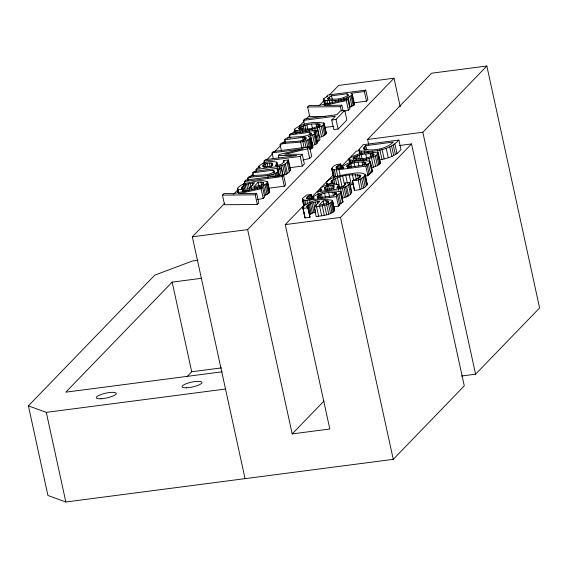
<?xml version="1.0" encoding="UTF-8"?>
<svg xmlns="http://www.w3.org/2000/svg" width="568" height="568" viewBox="0 0 568 568"><rect width="100%" height="100%" fill="white"/><g stroke="black" fill="none" stroke-linecap="round" stroke-linejoin="round"><path stroke-width="0.85" d="M295.161 133.061L294.458 129.213C302.268 123.078 314.757 121.112 324.207 123.291L326.309 133.558L323.341 135.993L319.365 137.555L317.264 127.928L322.645 125.542L324.207 123.923L324.207 123.291M349.639 163.073L348.887 158.983C356.597 152.92 368.944 150.974 378.281 153.126L380.361 163.279L377.429 165.686L371.025 167.943M339.444 204.523L342.994 201.938L340.843 191.849C332.088 189.833 320.586 191.416 313.231 196.911L313.202 197.451L314.473 198.26L309.255 198.857L306.443 198.31L307.842 196.542L311.25 194.49L312.194 198.821M343.001 168.746L342.653 166.474C350.009 160.978 361.511 159.395 370.265 161.411L372.409 171.5L370.414 173.332L368.092 174.468L369.165 174.397L367.084 164.876L366.012 164.947L369.917 162.618L370.265 161.411M317.285 196.485L318.194 197.778L332.919 195.861L336.221 193.809L336.512 192.935C330.427 191.856 322.283 192.481 317.285 196.485L317.661 198.218M326.564 182.882L326.664 182.087C331.471 176.534 339.671 175.91 346.402 174.298C352.444 173.943 359.608 171.238 365.188 174.362L367.283 184.728C364.386 188.675 359.161 190.195 354.475 190.337L352.394 180.816L358.841 177.969L360.439 176.747L360.801 175.526C351.301 173.815 338.4 175.086 330.903 181.632L331.236 182.442L332.954 183.244L327.175 184.096L326.564 182.882L327.132 185.48M303.731 206.177L302.368 198.559L306.542 195.101L311.25 194.49M333.721 178.338L331.648 168.817C332.884 165.302 337.278 164.031 340.672 164.053L341.616 168.384M238.382 193.12C234.52 186.872 242.742 184.089 247.364 182.967C253.839 181.923 261.337 179.112 267.592 181.817L269.708 192.105L267.074 194.391L263.772 195.74M302.687 207.348C309.425 199.844 323.128 198.296 332.536 200.419L334.623 210.586C330.1 215.563 322.383 215.442 316.213 216.621L314.132 207.1L319.72 201.321C315.375 202.236 309.752 202.336 306.883 206.198L307.899 207.774L302.971 208.421L302.687 207.348L305.051 217.942L310.05 217.217L307.423 205.332M256.395 171.032L256.047 169.42L274.614 167.006C279.584 166.154 286.478 165.416 288.43 159.935L283.794 160.538L283.801 161.773C282.246 164.883 278.334 165.252 275.274 165.686L276.694 163.676L276.864 162.192C271.177 160.652 263.019 161.93 258.696 166.31L259.043 167.915M281.039 165.721L283.141 175.356C286.116 174.419 289.708 172.885 290.532 169.569L288.43 159.935M318.236 194.334L317.668 191.736L336.022 189.35C340.935 188.505 347.751 187.774 349.682 182.364L345.096 182.96L345.103 184.174C343.569 187.248 339.7 187.617 336.675 188.043L338.074 186.055L338.251 184.586C332.628 183.066 324.562 184.33 320.288 188.654L320.664 190.386M340.516 188.569L342.589 198.09C346.125 197.195 350.662 195.811 351.755 191.885L349.682 182.364M363.925 147.694L363.563 149.057C372.871 151.329 386.112 149.121 393.375 142.064L365.778 145.656L363.925 147.694L364.493 150.293M360.048 154.496L359.082 149.419L363.129 144.712L398.892 140.055L400.965 149.576C395.889 156.243 387.404 158.365 379.594 159.892M281.487 150.974L280.088 144.549C289.474 141.354 302.673 144.655 310.753 137.79L308.19 136.469L314.054 134.396L315.375 133.054L313.479 131.833L316.49 131.435L317.867 130.015L319.961 139.65L318.591 141.07L316.333 141.368M309.858 149.647L312.854 147.424L310.753 137.79M310.696 135.816L312.798 145.451L316.156 144.023L317.476 142.689L315.375 133.054M237.687 189.911L242.664 189.265L241.641 187.66C244.545 183.762 250.239 183.656 254.627 182.733L248.976 188.583L249.331 190.188M263.019 165.323L262.785 166.417L264.092 167.141L271.625 166.161L272.746 163.35C269.573 162.462 265.703 163.421 263.019 165.323L263.374 166.928M324.569 187.689L324.328 188.768L325.627 189.478L333.068 188.512L334.176 185.736C331.037 184.856 327.218 185.8 324.569 187.689L324.946 189.414M353.829 102.815L366.495 101.161L367.872 99.741L365.771 90.106L327.956 95.033L326.671 96.361L327.85 96.29L324.52 98.03L323.32 99.379L324.541 104.995M333.366 206.823L338.464 206.156L339.742 204.835L337.669 195.314L336.59 195.378L340.495 193.056L340.843 191.849M323.44 99.94C332.749 101.686 344.662 100.344 352.458 94.686L350.882 93.287L364.393 91.526L365.771 90.106M348.908 107.544L354.084 105.037L354.56 104.32L353.864 103.298M347.062 165.515L346.679 166.552L347.616 167.34L362.341 165.423L365.643 163.371L365.934 162.505C359.892 161.227 352.501 162.427 347.062 165.515L347.63 168.114M298.945 127.921L298.654 128.808C305.513 129.838 314.345 129.007 320.068 124.712L320.032 124.314C313.231 123.078 305.066 124.456 298.945 127.921L299.3 129.525M353.317 157.705L353.033 158.578C359.807 159.594 368.54 158.777 374.198 154.531L374.163 154.141C367.432 152.92 359.366 154.283 353.317 157.705L353.701 159.43M327.793 98.378L331.492 95.814L347.048 93.784L348.305 95.083C342.944 99.215 334.303 99.791 327.814 98.768L327.793 98.378L328.141 99.982M248.976 188.583C255.224 187.383 263.034 187.504 267.606 182.47L267.592 181.817M314.132 207.1C320.309 205.921 328.027 206.042 332.543 201.065L332.536 200.419M352.394 180.816C357.087 180.674 362.306 179.147 365.203 175.207L365.188 174.362M348.88 159.608C358.216 161.738 370.57 159.814 378.288 153.75L378.281 153.126M340.672 164.053L337.264 166.104L335.865 167.872L338.677 168.419L343.889 167.823L342.625 167.013M262.586 187.206L261.102 188.739L238.78 193.66L256.658 193.34L258.76 202.975L257.325 204.452L224.559 204.75L222.457 195.115L223.927 193.596L233.789 193.631L262.586 187.206L264.688 196.84L263.204 198.374L257.19 199.695M325.698 116.468L309.759 116.61L307.657 106.976L309.127 105.456L318.989 105.499L347.786 99.066L349.888 108.701L348.404 110.235L344.109 111.179M245.078 184.706L244.375 181.49L245.752 180.07L283.567 175.15L285.661 184.785L284.291 186.205L268.465 188.264M248.23 180.461L247.705 178.047L249.082 176.627C256.821 173.801 267.755 176.918 274.465 171.451L273.009 170.201L252.746 172.835L253.449 176.052M252.746 172.835L254.116 171.415L281.259 167.879L283.013 175.91M256.047 169.42L257.411 168.007L260.3 167.631L258.696 166.31M264.589 163.541L264.063 161.127L265.504 159.636L296.688 155.575L278.306 155.405L278.831 157.812M273.251 158.507L272.029 152.891L273.378 151.493L309.56 146.778L311.662 156.413L309.695 158.451L302.921 160.062M280.088 144.549L281.458 143.129C289.147 140.374 299.833 143.313 306.606 138.216L304.938 137.101L284.717 139.763L285.42 142.973M284.717 139.763L286.087 138.343C293.762 135.567 304.505 138.542 311.236 133.416L309.617 132.337L289.346 134.971L290.049 138.187M289.346 134.971L290.717 133.551L317.867 130.015M303.475 120.359L304.924 118.861L336.831 114.708L340.481 110.93L344.755 110.377L346.856 120.011L338.109 129.057L333.835 129.611L331.733 119.983L335.383 116.206L303.475 120.359L304.349 124.371M399.247 145.543L411.523 143.945L464.276 385.871L393.255 459.342L65.838 501.984L47.939 495.488L28.4 405.864L154.752 275.132L192.644 260.939L197.92 260.25M245.056 478.646L192.325 236.813L224.921 203.095M233.526 194.192L237.836 189.74M242.749 184.65L245.213 182.101M247.059 180.198L248.287 178.92M250.133 177.017L253.207 173.836M255.053 171.927L256.282 170.656M263.048 163.655L264.276 162.384M266.733 159.835L272.271 154.113M274.117 152.203L280.876 145.209M282.722 143.299L285.186 140.75M287.642 138.209L290.106 135.667M291.945 133.757L295.026 130.576M299.329 126.124L304.249 121.034M306.095 119.124L309.78 115.311M319.003 105.769L323.923 100.678M329.461 94.948L338.684 85.406L394 78.207L400.227 106.77M278.306 155.405L279.179 154.503L303.205 148.83L272.029 152.891M258.128 182.278L253.811 186.744L260.897 185.147L262.721 184.224L263.744 182.782L260.946 182.094L258.128 182.278L259.001 186.29M222.457 195.115L255.224 194.817L256.658 193.34M279.626 175.945L278.462 170.585L276.879 169.697L279.889 169.299L281.259 167.879M307.657 106.976L340.424 106.677L341.858 105.201L343.079 110.817M341.858 105.201L323.98 105.52L346.303 100.6L347.786 99.066M201.896 278.249L172.175 282.118L65.817 392.168L222.187 371.813M264.063 161.127L300.245 156.42L302.254 154.34L304.356 163.974L302.346 166.055L290.284 167.624M302.254 154.34L284.731 154.255L307.593 148.823L309.56 146.778M331.733 119.983L336.007 119.422L344.755 110.377M244.375 181.49L282.189 176.57L283.567 175.15M192.325 236.813L247.641 229.607L394 78.207M247.641 229.607L292.186 433.916L329.823 428.996L285.243 224.608L303.61 205.609M311.569 197.373L332.997 175.207M340.956 166.971L356.264 151.138L358.898 150.797M368.696 144.648L367.567 139.451L431.595 73.215L486.847 66.016L539.6 307.948L475.572 374.184L461.557 376.009M317.668 191.736L319.017 190.337L321.878 189.968L320.288 188.654M323.178 200.873L318.911 205.282L325.918 203.713L327.715 202.79L328.73 201.37L325.968 200.696L323.178 200.873L323.93 204.338M302.226 199.247L304.924 200.277L309.482 200.085L336.391 196.634L337.669 195.314M331.648 168.817L334.339 169.839L338.904 169.647L365.806 166.197L367.084 164.876M398.892 140.055C389.421 150.555 372.892 152.43 359.707 150.832L359.104 150.172M365.338 176.052L367.886 175.718L369.165 174.397M354.475 190.337L352.508 180.695M285.243 224.608L340.502 217.416L411.523 143.945M367.567 139.451L422.826 132.252L486.847 66.016M186.801 376.854L191.714 371.763L221.442 367.894M292.186 433.916L324.03 400.98M309.503 214.853L312.464 213.05L315.616 212.013L314.864 208.548M247.705 178.047C257.247 174.951 270.361 178.061 278.576 171.124L278.462 170.585M338.173 187.625L344.74 185.814L342.667 176.293M294.458 129.845C301.594 132.529 310.007 129.433 317.264 127.928M324.548 127.523L333.175 126.401M28.4 405.864L46.299 412.361L225.517 389.023M353.757 184.444L351.336 184.714L349.263 175.192M338.67 204.906L339.742 204.835M371.784 170.485L372.338 170.94M334.034 209.443L334.609 209.94M379.807 162.164L380.361 162.647M325.748 132.436L326.302 132.926M366.545 183.237L367.269 183.883M312.854 147.424L310.476 137.264M317.292 142.213L317.476 142.689M422.826 132.252L475.572 374.184M394.902 144.009L396.982 153.53M393.312 145.145L395.385 154.666M391.615 146.09L393.688 155.611M389.762 146.934L391.842 156.456M386.183 148.234L388.264 157.755M382.086 149.391L384.167 158.912M379.857 149.902L381.937 159.423M377.514 150.371L380.361 163.279M364.393 91.526L366.495 101.161M377.734 152.643L378.11 154.375M378.487 156.108L379.246 159.565M377.748 154.524L379.822 164.046M376.74 155.355L378.813 164.876M375.349 156.164L377.429 165.686M372.501 151.152L372.878 152.884M372.956 153.665L373.524 156.264M373.581 156.946L375.654 166.467M371.77 153.594L372.338 156.193M371.422 157.705L373.503 167.226M370.18 153.637L370.94 157.102M367.993 151.606L368.369 153.339M370.336 161.979L372.409 171.5M369.711 160.964L370.272 163.563M369.917 162.618L371.99 172.147M368.951 158.415L369.704 161.88M365.778 145.656L366.722 149.987M364.691 146.785L365.444 150.25M368.341 163.811L370.414 173.332M365.785 154.084L366.729 158.408M352.337 94.118L354.56 104.32M366.218 159.054L366.594 160.779M351.982 95.403L354.084 105.037M364.258 151.684L364.635 153.417M351.102 96.106L353.204 105.74M365.522 162.214L365.899 163.946M365.806 166.197L367.886 175.718M364.741 162.022L365.309 164.621M349.831 96.801L351.933 106.436M361.447 151.422L362.015 154.02M363.229 159.608L363.605 161.34M363.605 161.937L364.358 165.402M361.205 154.808L362.15 159.139M347.772 94.139L348.12 95.743M348.17 97.476L350.271 107.111M365.203 175.207L367.283 184.728M359.707 150.832L360.46 154.297M362.121 161.965L362.874 165.423M347.048 93.784L347.573 96.198M359.082 149.419L360.211 154.61M364.478 176.236L366.559 185.757M359.267 155.22L360.211 159.551M346.125 98.129L346.48 99.741M363.2 177.322L365.281 186.844M346.303 100.6L348.404 110.235M357.563 155.675L358.316 159.132M358.103 162.349L358.862 165.813M361.653 178.316L363.733 187.838M343.761 98.754L344.109 100.358M356.101 156.15L356.86 159.608M360.219 175.086L360.595 176.818M359.111 174.774L359.871 178.238M360.041 179.168L362.121 188.69M354.908 156.647L355.476 159.246M353.985 157.166L354.361 158.898M341.141 99.322L341.489 100.927M357.457 174.624L358.401 178.956M354.226 160.609L354.602 162.341M358.138 180.063L360.211 189.584M354.063 162.981L354.815 166.445M340.424 106.677L341.297 110.696M355.234 174.639L356.363 179.836M352.11 160.609L352.487 162.341M338.265 99.833L338.613 101.438M350.506 160.432L351.067 163.03M350.854 163.705L351.613 167.169M349.419 160.091L350.179 163.556M352.487 174.83L353.615 180.02M348.887 158.983L349.639 162.441M349.576 164.102L350.335 167.567M335.134 100.28L335.489 101.892M348.518 164.542L349.086 167.141M347.68 165.011L348.248 167.61M331.492 95.814L332.365 99.826M332.031 100.635L332.557 103.042M336.007 119.422L338.109 129.057M349.398 183.372L351.478 192.893M329.369 96.922L329.894 99.329M348.447 184.749L350.52 194.27M345.777 175.704L347.474 183.499M329.369 100.813L330.072 104.029M328.134 97.881L328.481 99.485M342.653 166.474L343.029 168.206M346.615 186.254L348.688 195.775M327.161 100.827L327.857 104.036M345.096 182.96L345.472 184.692M340.601 164.131L341.546 168.455M345.465 186.893L347.545 196.414M339.678 164.613L340.431 168.078M325.393 100.671L326.089 103.887M344.031 187.511L346.104 197.039M338.457 165.323L339.217 168.781M323.767 98.69L325.18 105.186M338.904 169.647L340.225 175.711M342.376 188.079L344.449 197.6M339.905 176.939L341.979 186.46M337.264 166.104L337.825 168.703M336.377 166.843L336.753 168.575M336.341 169.832L337.853 176.754M337.456 177.628L339.536 187.149M340.495 193.056L342.575 202.577M338.251 184.586L339.139 188.704M338.074 186.055L338.642 188.654M334.339 169.839L335.851 176.762M324.207 123.923L326.309 133.558M338.407 188.988L338.784 190.72M323.646 122.802L324.172 125.208M335.411 178.338L336.739 184.394M338.918 194.249L340.992 203.77M323.661 124.704L325.762 134.339M332.912 169.669L334.609 177.464M322.645 125.542L324.747 135.177M331.79 168.121L333.906 177.99M333.728 179.069L334.857 184.259M336.1 192.651L336.476 194.384M321.239 126.359L323.341 135.993M336.391 196.634L338.464 206.156M335.319 192.46L335.702 194.192M332.429 179.8L333.373 184.131M333.586 185.445L334.154 188.043M340.502 217.416L393.255 459.342M319.614 124.023L319.969 125.627M331.542 180.51L332.11 183.109M334.183 192.374L334.751 194.973M332.486 185.353L333.238 188.817M318.818 123.838L319.344 126.245M319.443 127.154L321.545 136.789M332.699 192.403L333.451 195.861M317.618 123.76L318.321 126.976M330.753 185.495L331.513 188.959M316.007 123.81L316.71 127.019M332.543 201.065L334.623 210.586M328.638 185.864L329.39 189.321M331.996 201.853L334.069 211.374M316.49 131.435L318.591 141.07M327.175 184.096L327.551 185.828M331.108 202.606L333.182 212.127M314.764 128.645L315.29 131.052M326.785 183.542L327.161 185.274M328.68 192.786L329.625 197.117M315.19 132.578L317.114 141.404M326.884 186.354L327.637 189.819M315.013 133.65L317.114 143.285M329.944 203.323L332.024 212.844M314.054 134.396L316.156 144.023M325.521 186.964L326.273 190.429M311.562 124.257L312.435 128.269M327.85 200.866L328.411 203.465M328.481 203.997L330.555 213.525M311.995 129.284L312.35 130.888M312.634 135.12L314.736 144.755M324.64 193.418L325.585 197.742M325.968 200.696L326.536 203.287M311.023 133.011L311.37 134.616M326.678 204.657L328.751 214.179M308.971 129.845L309.326 131.449M309.617 132.337L310.142 134.744M310.384 138.443L312.485 148.078M324.591 205.275L326.664 214.796M306.926 124.988L307.799 129.007M309.745 138.975L311.846 148.61M320.551 189.25L320.934 190.983M321.438 194.142L322.191 197.6M308.878 139.501L310.98 149.136M320.153 194.54L320.913 198.005M304.966 125.407L305.84 129.426M305.69 130.328L306.038 131.932M322.255 205.836L324.335 215.357M307.764 140.012L309.688 148.844M319.095 194.98L319.663 197.579M303.241 125.862L303.937 129.078M306.365 140.509L307.941 147.737M318.257 195.449L318.825 198.047M307.593 148.823L309.695 158.451M304.938 137.101L305.463 139.508M317.647 195.953L318.023 197.685M319.614 206.333L321.687 215.861M301.764 126.344L302.467 129.561M302.517 130.683L302.872 132.294M303.937 137.25L304.462 139.657M304.682 140.992L306.081 147.417M317.469 201.654L317.853 203.387M300.557 126.849L301.26 130.065M302.581 137.435L303.276 140.651M299.62 127.374L300.145 129.781M302.772 141.432L304.171 147.857M316.582 206.78L318.662 216.301M299.861 130.86L300.216 132.472M315.41 202.045L316.17 205.509M313.231 196.911L313.607 198.644M300.55 141.844L301.956 148.269M313.536 202.485L314.48 206.816M297.724 130.86L298.072 132.465M311.179 194.568L312.123 198.892M310.256 195.051L311.2 199.382M296.098 130.683L296.624 133.089M311.853 202.989L313.934 212.51M295.005 130.335L295.701 133.551M294.636 130.015L295.161 132.422M309.035 195.754L309.794 199.219M300.245 156.42L302.346 166.055M310.384 203.529L312.464 213.05M309.482 200.085L310.05 202.684M307.842 196.542L308.41 199.134M309.155 204.097L311.236 213.625M306.954 197.281L307.331 199.013M308.168 204.7L310.249 214.221M306.919 200.27L307.671 203.734M307.899 207.774L309.972 217.296M306.883 206.198L307.26 207.924M304.924 200.277L305.868 204.601M303.489 200.106L304.618 205.304M302.595 199.766L303.916 205.829M302.851 206.674L303.61 210.139M303.986 211.871L304.739 215.329M302.971 208.421L305.051 217.942M288.146 160.957L290.248 170.592M287.181 162.349L289.282 171.983M285.328 163.875L287.429 173.51M283.794 160.538L284.064 162.228M284.17 164.521L286.265 174.156M282.715 165.153L284.816 174.788M282.189 176.57L284.291 186.205M279.158 166.218L279.683 168.625M279.889 169.299L281.288 175.725M276.864 162.192L277.567 165.402M276.694 163.676L277.042 165.281M277.021 166.644L277.546 169.051M277.88 170.116L279.044 175.782M277.433 172.374L278.306 176.392M276.438 172.963L277.134 176.172M275.175 173.524L275.87 176.733M274.323 170.989L274.671 172.594M272.15 163.059L272.675 165.473M273.009 170.201L273.535 172.608M273.648 174.056L274.351 177.266M271.035 162.966L271.731 166.175M271.887 174.553L272.406 176.968M269.282 163.108L269.985 166.325M269.906 175.008L270.261 176.612M267.137 163.477L267.84 166.694M265.37 163.974L266.065 167.191M267.72 175.405L268.245 177.812M263.985 164.592L264.51 167.006M267.606 182.47L269.708 192.105M267.01 181.313L267.358 182.917M267.045 183.272L269.147 192.9M266.151 184.032L268.252 193.667M264.979 184.756L267.074 194.391M262.849 182.271L263.374 184.678M263.495 185.445L265.59 195.08M260.946 182.094L261.649 185.31M261.671 186.105L262.018 187.717M261.102 188.739L263.204 198.374M259.555 186.737L259.903 188.342M257.197 187.298L257.545 188.903M254.521 187.802L254.869 189.414M255.224 194.817L257.325 204.452M252.355 183.073L252.881 185.48M251.454 188.256L251.809 189.861M250.268 183.464L251.148 187.476M248.379 183.911L249.6 189.534M246.668 184.415L248.074 190.841M245.184 184.962L246.583 191.388M243.942 185.544L245.17 191.16M242.941 186.148L244.169 191.771M242.188 186.787L243.239 191.608M242.664 189.265L243.189 191.672M241.641 187.66L241.996 189.272M237.566 188.15L238.262 191.359M237.396 188.824L238.269 192.843M172.175 282.118L191.714 371.763M46.299 412.361L65.838 501.984M304.76 216.869L304.86 217.43M342.923 201.37L342.994 201.938M101.033 398.757A10.224 2.442 -12.3 0 0 116.262 393.574A10.224 2.442 -12.3 0 0 101.487 394.348A10.224 2.442 -12.3 0 0 101.033 398.757M186.73 387.766A10.224 2.442 -12.3 0 0 201.995 382.591A10.224 2.442 -12.3 0 0 187.255 383.343A10.224 2.442 -12.3 0 0 186.73 387.766"/></g></svg>
